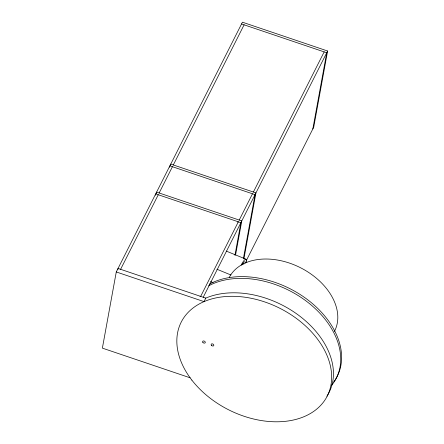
<?xml version="1.0" encoding="UTF-8"?>
<svg xmlns="http://www.w3.org/2000/svg" width="444" height="444" viewBox="0 0 444 444"><rect width="100%" height="100%" fill="white"/><g stroke="black" fill="none" stroke-linecap="round" stroke-linejoin="round"><path stroke-width="0.67" d="M246.093 261.055L313.719 127.184L327.611 51.005L242.435 22.2L116.278 271.95L102.381 348.129L190.115 377.8M117.799 269.808L118.049 268.448L205.783 298.118L204.012 301.62L116.278 271.95M155.467 195.238L155.716 193.878L240.892 222.683L234.937 255.333M156.355 193.484L156.599 192.124L241.78 220.929L235.575 254.939M169.625 167.21L169.874 165.851L255.05 194.655L243.39 258.591M170.513 165.457L170.762 164.097L255.938 192.901L243.9 258.88M312.831 128.938L326.729 52.758L241.553 23.954M120.607 269.314L158.275 194.744M159.157 192.99L172.433 166.711M173.315 164.963L244.111 24.814M239.222 220.069L252.492 193.789M253.38 192.036L324.17 51.893M203.224 297.252L327.611 51.005M237.69 222.1L238.334 221.817L200.666 296.387L200.028 296.67M226.279 251.104L245.948 259.179M242.652 263.525L243.917 264.047M216.911 269.236L230.963 275.008M210.528 281.629L213.081 282.678M229.343 277.25A59.113 41.064 26.8 0 1 301.021 267.998A59.113 41.064 26.8 0 1 334.432 331.418M205.406 298.279A81.851 56.86 26.8 0 1 302.014 317.898A81.851 56.86 26.8 0 1 326.912 396.209M209.479 284.105A81.851 56.86 26.8 0 1 309.29 301.01A81.851 56.86 26.8 0 1 333.655 382.084M208.597 285.858A81.851 56.86 26.8 0 1 309.429 303.579A81.851 56.86 26.8 0 1 331.618 385.32M241.969 264.902A9.096 1.859 -67.7 0 1 245.36 262.97M241.142 265.124A11.822 2.42 -67.7 0 1 246.403 262.182M191.847 380.103A81.851 56.86 26.8 0 0 325.141 399.717A81.851 56.86 26.8 0 0 245.765 297.33A81.851 56.86 26.8 0 0 191.847 380.103M211.444 345.354A1.426 0.993 26.8 0 0 213.747 345.576A1.426 0.993 26.8 0 0 212.243 343.834A1.426 0.993 26.8 0 0 211.444 345.354M202.919 342.474A1.426 0.993 26.8 0 0 205.222 342.696A1.426 0.993 26.8 0 0 203.718 340.953A1.426 0.993 26.8 0 0 202.919 342.474"/></g></svg>
